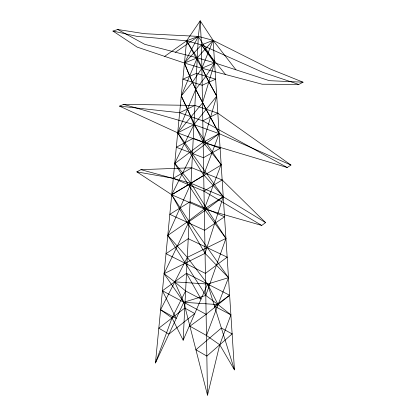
<?xml version="1.0" encoding="UTF-8"?>
<svg xmlns="http://www.w3.org/2000/svg" width="416" height="416" viewBox="0 0 416 416"><rect width="100%" height="100%" fill="white"/><g stroke="black" fill="none" stroke-linecap="round" stroke-linejoin="round"><path stroke-width="0.62" d="M112.944 31.054L137.134 47.091L184.454 63.045L201.88 68.255L262.179 84.219L298.787 84.453L303.056 82.191L270.187 68.957L213.117 40.357L198.344 36.395L144.482 33.686L117.702 29.51L112.944 31.054L136.75 36.332L186.602 40.794L197.267 57.824L205.972 76.227L216.731 96.164L193.929 124.618L174.772 163.14L190.996 183.295L207.017 209.144L225.945 238.404L187.294 257.384L160.597 309.764L172.032 317.949L183.149 340.21L198.344 36.395L200.195 20.8L213.117 40.357L235.94 69.8M290.94 165.043L217.833 113.188L194.891 105.43L123.63 104.369L119.543 106.127L177.705 132.85L203.154 142.308L287.227 167.518L290.94 165.043L219.159 133.635L203.154 142.308L174.725 163.644L204.303 208.988L225.945 238.404L205.795 295.438L183.799 302.281L155.449 362.986L186.602 40.794L200.195 20.8L201.474 44.897L207.511 395.2L219.736 344.781L230.896 314.865L218.093 304.616L205.795 295.438L167.783 235.435L190.996 183.295L221.187 164.996L193.929 124.618L187.356 109.039L181.272 95.945L197.267 57.824L213.117 40.357L234.458 369.892L219.736 344.781L206.482 335.488L189.899 326.191L206.118 314.335L229.627 295.256L186.498 273.286L162.438 290.748L176.212 318.521L160.597 309.764M206.482 335.488L218.093 304.616L207.605 284.04L187.294 257.384L167.783 235.435L186.94 222.175L204.303 208.988L221.156 164.481L203.154 142.308L216.731 96.164L208.972 82.191L201.88 68.255L186.602 40.794L164.684 56.378M265.59 222.607L223.246 196.747L203.715 174.819L219.159 133.635L195.692 89.393L189.764 76.227L184.454 63.045L201.474 44.897L214.573 62.842L202.478 103.007L177.705 132.85L203.726 175.36L171.72 194.745L136.854 171.865L140.967 169.671L191.771 167.752L222.16 179.946L265.59 222.607L261.752 225.436L204.303 208.988L171.72 194.745L192.488 153.4L177.705 132.85L195.692 89.393L205.972 76.227L214.573 62.842L198.344 36.395L186.602 40.794L201.474 44.897L262.99 72.4L298.787 84.453M175.453 52.224L198.344 36.395L184.454 63.045C193.612 87.729 206.861 110.464 219.159 133.635L192.468 153.878L223.246 196.747L205.067 253.344L164.086 273.686L183.799 302.281L207.511 395.2M155.449 362.986L172.032 317.949L185.614 290.971L174.678 281.861L164.086 273.686L189.082 221.588L207.017 209.144L223.246 196.747L190.996 183.295L140.967 169.671M203.154 142.308L181.272 95.945L192.436 82.196L201.88 68.255L213.117 40.357L201.474 44.897L225.524 74.516M183.149 340.21L207.605 284.04L228.488 277.696L189.082 221.588L171.72 194.745L190.996 183.295M229.627 295.256L214.547 306.238L230.896 314.865M204.303 208.988L223.246 196.747M136.854 171.865L173.311 178.292L203.996 191.168L222.16 179.946M173.311 178.292L191.771 167.752M119.543 106.127L179.65 112.726L202.784 120.832L217.833 113.188M177.705 132.85L193.929 124.618L219.159 133.635M179.65 112.726L194.891 105.43M201.88 68.255L214.573 62.842L269.313 80.673L303.056 82.191M184.454 63.045L197.267 57.824L214.573 62.842M197.267 57.824L144.794 44.351L117.702 29.51M123.63 104.369L193.929 124.618M185.614 290.971L201.042 299.114L186.498 273.286M162.438 290.748L206.118 314.335M202.784 120.832L287.227 167.518M203.996 191.168L261.752 225.436M171.72 194.745L186.94 222.175L205.067 253.344L228.488 277.696L218.093 304.616L183.799 302.281L174.678 281.861L207.605 284.04L234.458 369.892M232.128 333.908L206.84 356.096L195.915 349.752L221.369 328.042L232.128 333.908M194.761 313.534L168.943 334.09L158.813 328.208L184.756 308.079L194.761 313.534M227.157 257.15L205.416 273.39L166.02 253.698L188.224 238.701L227.157 257.15M224.546 216.788L204.667 230.292L169.822 214.334L190.076 201.76L224.546 216.788M220.106 148.288L203.419 157.732L176.311 147.248L193.248 138.315L220.106 148.288M215.634 79.175L202.171 85.27L182.894 79.186L196.492 73.33L215.634 79.175"/></g></svg>
